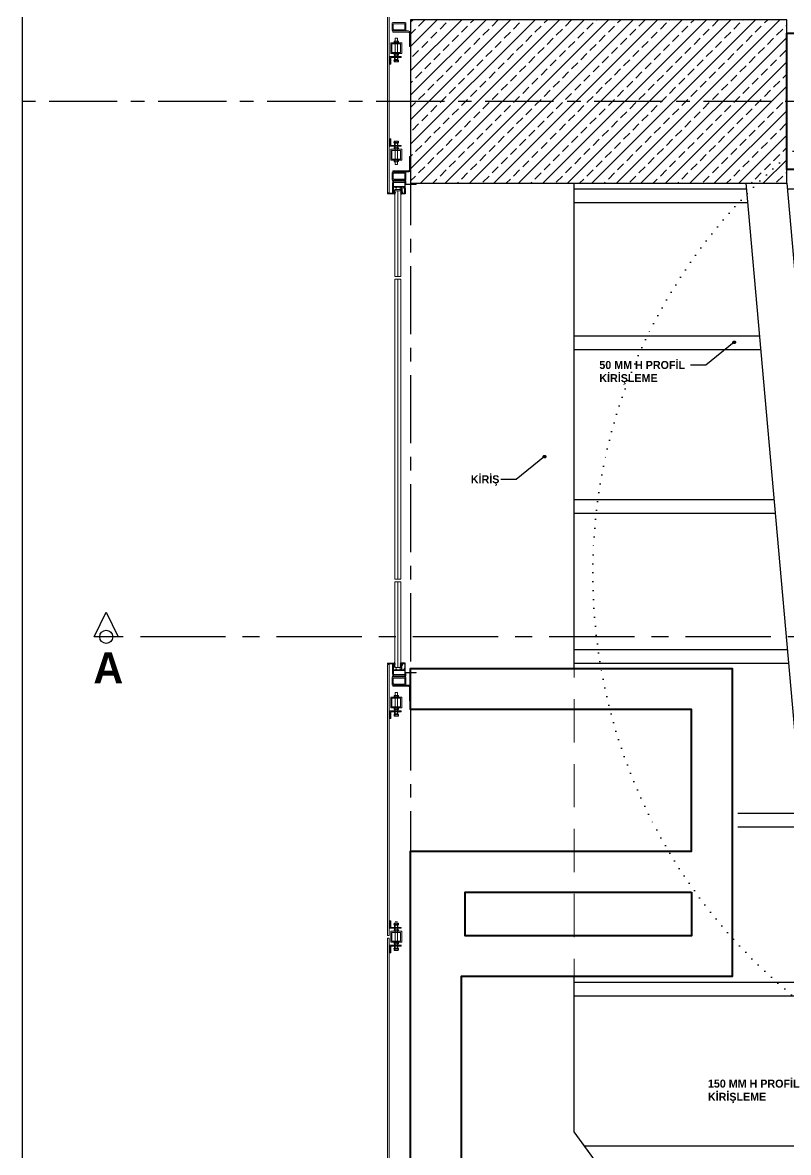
# Model space of a CAD drawing. Header units: millimetres. Extents: x 933584 to 974011, y 4545988 to 4553664.
# Drawn here: x 958021.5 to 958302.5, y 4550650.3 to 4551064.7 of the extents above; entities that cross this region are included whole.
import ezdxf

# ---------------------------------------------------------------- set-up
doc = ezdxf.new("R2010")
doc.units = ezdxf.units.MM
for name, pattern in [('CENTER', [2, 1.25, -0.25, 0.25, -0.25]), ('CONTINUA', [0]), ('DOT2', [3.175, 0, -3.175]), ('HIDDEN', [9.525, 6.35, -3.175]), ('HIDDEN2', [4.7625, 3.175, -1.5875])]:
    doc.linetypes.add(name, pattern=pattern)
doc.layers.get('0').update_dxf_attribs({"color": 255})
for name, color, linetype in [('0-CSX-CXS_20', 14, 'CENTER'), ('0-HSL-HTC_200', 1, 'Continuous'), ('0-LNS-SLN', 6, 'Continuous'), ('0-LNS-VLF', 11, 'Continuous'), ('2-SPS-RCN', 2, 'Continuous'), ('2-SPS-STC', 3, 'Continuous')]:
    doc.layers.add(name, color=color, linetype=linetype)
for name, color, linetype, lineweight in [('2-SPS-IBW', 5, 'Continuous', 40), ('_MSMEP_YT_SPRİNKLER', 1, 'Continuous', 30), ('al', 7, 'Continuous', 5), ('cl', 7, 'Continuous', 5), ('CM', 4, 'Continuous', 5), ('mimariKIRIS', 251, 'HIDDEN2', 0), ('PL', 1, 'Continuous', 5), ('VD', 11, 'Continuous', 5), ('VDK', 11, 'HIDDEN', 5)]:
    doc.layers.add(name, color=color, linetype=linetype, lineweight=lineweight)
doc.styles.add('Century Gothic_B_3', font='GOTHICB.TTF', dxfattribs={"height": 4})

# ---------------------------------------------------------------- blocks, each defined once
blk = doc.blocks.new('ZVBXZDVB')
at = {"layer": '0-CSX-CXS_20', "ltscale": 20}
blk.add_line((934876.25, 4552535.75), (933721.5, 4552535.75), dxfattribs=at)
blk.add_lwpolyline([(933863.85, 4552835.4), (933863.85, 4551518.59)], dxfattribs=at)
blk = doc.blocks.new('xcvxcbv-flatten-1')
at = {"layer": '2-SPS-IBW'}
blk.add_lwpolyline([(934203.85, 4551173.49), (934001.85, 4551173.49), (934001.85, 4551223.49), (934203.85, 4551223.49)], close=True, dxfattribs=at)
for points in [[(934013, 4550609.59), (933993.28, 4550616.86), (933863.85, 4550794.73), (933863.85, 4550923.49), (933966.85, 4550923.49), (933966.85, 4550975.49), (933863.85, 4550975.49), (933863.85, 4550990.49), (933981.85, 4550990.49), (933981.85, 4550877.49), (933882.35, 4550877.49), (933882.35, 4550804.49), (934007.08, 4550633.09), (934019.92, 4550628.36), (934013, 4550609.59)], [(933966.85, 4550908.49), (933966.85, 4550892.49), (933883.85, 4550892.49), (933883.85, 4550908.49), (933966.85, 4550908.49)]]:
    blk.add_lwpolyline(points, dxfattribs=at)
blk = doc.blocks.new('90-5396-flatten-3')
at = {"layer": 'al', "linetype": 'CONTINUA'}
blk.add_lwpolyline([(-4.35, -1.2), (-4.1, -1.2), (-4.1, -1.46), (-4.2, -1.46), (-4.2, -1.35), (-4.35, -1.35), (-4.35, -1.85), (-4.2, -1.85), (-4.2, -1.74), (-4.1, -1.74), (-4.1, -2), (-4.5, -2), (-4.5, 2.72), (-4.29, 2.72), (-4.2, 2.57), (-4.35, 2.57), (-4.35, 2.27), (-3.51, 2.27), (-3.48, 2.24), (-3.45, 2.27), (-1.03, 2.27), (-1, 2.24), (-0.97, 2.27), (-0.15, 2.27), (-0.15, 2.57), (-0.3, 2.57), (-0.21, 2.72), (0, 2.72), (0, 0), (-0.21, 0), (-0.3, 0.15), (-0.15, 0.15), (-0.15, 0.45), (-1.65, 0.45), (-1.65, 0.15), (-1.5, 0.15), (-1.59, 0), (-1.86, 0), (-1.95, 0.15), (-1.8, 0.15), (-1.8, 0.45), (-3.3, 0.45), (-3.3, 0.15), (-3.15, 0.15), (-3.24, 0), (-3.45, 0), (-3.45, 0.45), (-4.15, 0.45, 0.414214), (-4.35, 0.25)], format="xyb", close=True, dxfattribs=at)
at = {"layer": 'al'}
blk.add_lwpolyline([(-0.15, 2.12), (-4.35, 2.12), (-4.35, 0.6), (-0.15, 0.6)], close=True, dxfattribs=at)
blk = doc.blocks.new('142005-flatten-5')
blk.add_lwpolyline([(0.18, -0.02, 0.610741), (0.21, -0.04), (0.33, 0.11, -0.909168), (0.37, 0.07), (0.18, -0.21), (0.18, -0.42, 0.610741), (0.21, -0.44), (0.33, -0.29, -0.909168), (0.37, -0.33), (0.18, -0.61), (0.18, -0.71, -0.414214), (0.16, -0.73), (0.02, -0.73, -0.414214), (0, -0.71), (0, -0.26), (-0.12, -0.26), (-0.12, -0.31, -0.751626), (-0.17, -0.32), (-0.24, -0.18, -0.289411), (-0.24, -0.08), (-0.17, 0.06, -0.751626), (-0.12, 0.05), (-0.12, 0), (0, 0), (0, 0.3), (-0.12, 0.3, -0.729303), (-0.14, 0.35, 0.080087), (0.31, 0.76, -1.549214), (0.36, 0.73), (0.21, 0.31, -0.005518), (0.18, 0.21)], format="xyb", close=True)
blk = doc.blocks.new('142005-flatten-6')
blk.add_lwpolyline([(-0.18, -0.02, -0.610741), (-0.21, -0.04), (-0.33, 0.11, 0.909168), (-0.37, 0.07), (-0.18, -0.21), (-0.18, -0.42, -0.610741), (-0.21, -0.44), (-0.33, -0.29, 0.909168), (-0.37, -0.33), (-0.18, -0.61), (-0.18, -0.71, 0.414214), (-0.16, -0.73), (-0.02, -0.73, 0.414214), (0, -0.71), (0, -0.26), (0.12, -0.26), (0.12, -0.31, 0.751626), (0.17, -0.32), (0.24, -0.18, 0.289411), (0.24, -0.08), (0.17, 0.06, 0.751626), (0.12, 0.05), (0.12, 0), (0, 0), (0, 0.3), (0.12, 0.3, 0.729303), (0.14, 0.35, -0.080087), (-0.31, 0.76, 1.549214), (-0.36, 0.73), (-0.21, 0.31, 0.005518), (-0.18, 0.21)], format="xyb", close=True)
blk = doc.blocks.new('85-3879T-flatten-3')
blk.add_lwpolyline([(-0.17, 0.15, 0.402552), (-0.12, 0.2), (-0.05, 1.85, 0.425972), (-0.1, 1.9), (-0.3, 1.9, -0.414214), (-0.35, 1.95), (-0.35, 2.21), (-0.42, 2.33, -0.414214), (-0.41, 2.39), (-0.39, 2.4, -0.414214), (-0.34, 2.38), (-0.22, 2.18), (-0.25, 2.15), (-0.25, 2), (0.05, 2), (0, 0), (-1.3, 0), (-1.3, 0.26), (-1.2, 0.26), (-1.2, 0.15), (-1.05, 0.15), (-1.05, 0.65), (-1.2, 0.65), (-1.2, 0.54), (-1.3, 0.54), (-1.3, 1.96, 0.414214), (-1.35, 2.01), (-1.4, 2.01, -0.414214), (-1.45, 2.06), (-1.45, 2.17), (-1.55, 2.17), (-1.4, 2.43, -0.414214), (-1.35, 2.45), (-1.33, 2.44, -0.414214), (-1.31, 2.38), (-1.34, 2.33), (-1.34, 2.12, -0.394805), (-1.2, 1.97), (-1.2, 0.8, 0.414214), (-1.15, 0.75), (-1, 0.75, -0.414214), (-0.95, 0.7), (-0.95, 0.2, 0.414214), (-0.9, 0.15)], format="xyb", close=True)
blk = doc.blocks.new('90-5396-flatten-4')
at = {"layer": 'al', "linetype": 'CONTINUA'}
blk.add_lwpolyline([(-4.35, -1.2), (-4.1, -1.2), (-4.1, -1.46), (-4.2, -1.46), (-4.2, -1.35), (-4.35, -1.35), (-4.35, -1.85), (-4.2, -1.85), (-4.2, -1.74), (-4.1, -1.74), (-4.1, -2), (-4.5, -2), (-4.5, 2.72), (-4.29, 2.72), (-4.2, 2.57), (-4.35, 2.57), (-4.35, 2.27), (-3.51, 2.27), (-3.48, 2.24), (-3.45, 2.27), (-1.03, 2.27), (-1, 2.24), (-0.97, 2.27), (-0.15, 2.27), (-0.15, 2.57), (-0.3, 2.57), (-0.21, 2.72), (0, 2.72), (0, 0), (-0.21, 0), (-0.3, 0.15), (-0.15, 0.15), (-0.15, 0.45), (-1.65, 0.45), (-1.65, 0.15), (-1.5, 0.15), (-1.59, 0), (-1.86, 0), (-1.95, 0.15), (-1.8, 0.15), (-1.8, 0.45), (-3.3, 0.45), (-3.3, 0.15), (-3.15, 0.15), (-3.24, 0), (-3.45, 0), (-3.45, 0.45), (-4.15, 0.45, 0.414214), (-4.35, 0.25)], format="xyb", close=True, dxfattribs=at)
at = {"layer": 'al'}
blk.add_lwpolyline([(-0.15, 2.12), (-4.35, 2.12), (-4.35, 0.6), (-0.15, 0.6)], close=True, dxfattribs=at)
blk = doc.blocks.new('142005-flatten-7')
blk.add_lwpolyline([(0.18, -0.02, 0.610741), (0.21, -0.04), (0.33, 0.11, -0.909168), (0.37, 0.07), (0.18, -0.21), (0.18, -0.42, 0.610741), (0.21, -0.44), (0.33, -0.29, -0.909168), (0.37, -0.33), (0.18, -0.61), (0.18, -0.71, -0.414214), (0.16, -0.73), (0.02, -0.73, -0.414214), (0, -0.71), (0, -0.26), (-0.12, -0.26), (-0.12, -0.31, -0.751626), (-0.17, -0.32), (-0.24, -0.18, -0.289411), (-0.24, -0.08), (-0.17, 0.06, -0.751626), (-0.12, 0.05), (-0.12, 0), (0, 0), (0, 0.3), (-0.12, 0.3, -0.729303), (-0.14, 0.35, 0.080087), (0.31, 0.76, -1.549214), (0.36, 0.73), (0.21, 0.31, -0.005518), (0.18, 0.21)], format="xyb", close=True)
blk = doc.blocks.new('142005-flatten-8')
blk.add_lwpolyline([(-0.18, -0.02, -0.610741), (-0.21, -0.04), (-0.33, 0.11, 0.909168), (-0.37, 0.07), (-0.18, -0.21), (-0.18, -0.42, -0.610741), (-0.21, -0.44), (-0.33, -0.29, 0.909168), (-0.37, -0.33), (-0.18, -0.61), (-0.18, -0.71, 0.414214), (-0.16, -0.73), (-0.02, -0.73, 0.414214), (0, -0.71), (0, -0.26), (0.12, -0.26), (0.12, -0.31, 0.751626), (0.17, -0.32), (0.24, -0.18, 0.289411), (0.24, -0.08), (0.17, 0.06, 0.751626), (0.12, 0.05), (0.12, 0), (0, 0), (0, 0.3), (0.12, 0.3, 0.729303), (0.14, 0.35, -0.080087), (-0.31, 0.76, 1.549214), (-0.36, 0.73), (-0.21, 0.31, 0.005518), (-0.18, 0.21)], format="xyb", close=True)
blk = doc.blocks.new('85-3879T-flatten-4')
blk.add_lwpolyline([(-0.17, 0.15, 0.402552), (-0.12, 0.2), (-0.05, 1.85, 0.425972), (-0.1, 1.9), (-0.3, 1.9, -0.414214), (-0.35, 1.95), (-0.35, 2.21), (-0.42, 2.33, -0.414214), (-0.41, 2.39), (-0.39, 2.4, -0.414214), (-0.34, 2.38), (-0.22, 2.18), (-0.25, 2.15), (-0.25, 2), (0.05, 2), (0, 0), (-1.3, 0), (-1.3, 0.26), (-1.2, 0.26), (-1.2, 0.15), (-1.05, 0.15), (-1.05, 0.65), (-1.2, 0.65), (-1.2, 0.54), (-1.3, 0.54), (-1.3, 1.96, 0.414214), (-1.35, 2.01), (-1.4, 2.01, -0.414214), (-1.45, 2.06), (-1.45, 2.17), (-1.55, 2.17), (-1.4, 2.43, -0.414214), (-1.35, 2.45), (-1.33, 2.44, -0.414214), (-1.31, 2.38), (-1.34, 2.33), (-1.34, 2.12, -0.394805), (-1.2, 1.97), (-1.2, 0.8, 0.414214), (-1.15, 0.75), (-1, 0.75, -0.414214), (-0.95, 0.7), (-0.95, 0.2, 0.414214), (-0.9, 0.15)], format="xyb", close=True)
blk = doc.blocks.new('90-5396-flatten-5')
at = {"layer": 'al', "linetype": 'CONTINUA'}
blk.add_lwpolyline([(-4.35, 1.2), (-4.1, 1.2), (-4.1, 1.46), (-4.2, 1.46), (-4.2, 1.35), (-4.35, 1.35), (-4.35, 1.85), (-4.2, 1.85), (-4.2, 1.74), (-4.1, 1.74), (-4.1, 2), (-4.5, 2), (-4.5, -2.72), (-4.29, -2.72), (-4.2, -2.57), (-4.35, -2.57), (-4.35, -2.27), (-3.51, -2.27), (-3.48, -2.24), (-3.45, -2.27), (-1.03, -2.27), (-1, -2.24), (-0.97, -2.27), (-0.15, -2.27), (-0.15, -2.57), (-0.3, -2.57), (-0.21, -2.72), (0, -2.72), (0, 0), (-0.21, 0), (-0.3, -0.15), (-0.15, -0.15), (-0.15, -0.45), (-1.65, -0.45), (-1.65, -0.15), (-1.5, -0.15), (-1.59, 0), (-1.86, 0), (-1.95, -0.15), (-1.8, -0.15), (-1.8, -0.45), (-3.3, -0.45), (-3.3, -0.15), (-3.15, -0.15), (-3.24, 0), (-3.45, 0), (-3.45, -0.45), (-4.15, -0.45, -0.414214), (-4.35, -0.25)], format="xyb", close=True, dxfattribs=at)
at = {"layer": 'al'}
blk.add_lwpolyline([(-0.15, -2.12), (-4.35, -2.12), (-4.35, -0.6), (-0.15, -0.6)], close=True, dxfattribs=at)
blk = doc.blocks.new('142005-flatten-9')
blk.add_lwpolyline([(0.18, 0.02, -0.610741), (0.21, 0.04), (0.33, -0.11, 0.909168), (0.37, -0.07), (0.18, 0.21), (0.18, 0.42, -0.610741), (0.21, 0.44), (0.33, 0.29, 0.909168), (0.37, 0.33), (0.18, 0.61), (0.18, 0.71, 0.414214), (0.16, 0.73), (0.02, 0.73, 0.414214), (0, 0.71), (0, 0.26), (-0.12, 0.26), (-0.12, 0.31, 0.751626), (-0.17, 0.32), (-0.24, 0.18, 0.289411), (-0.24, 0.08), (-0.17, -0.06, 0.751626), (-0.12, -0.05), (-0.12, 0), (0, 0), (0, -0.3), (-0.12, -0.3, 0.729303), (-0.14, -0.35, -0.080087), (0.31, -0.76, 1.549214), (0.36, -0.73), (0.21, -0.31, 0.005518), (0.18, -0.21)], format="xyb", close=True)
blk = doc.blocks.new('142005-flatten-10')
blk.add_lwpolyline([(-0.18, 0.02, 0.610741), (-0.21, 0.04), (-0.33, -0.11, -0.909168), (-0.37, -0.07), (-0.18, 0.21), (-0.18, 0.42, 0.610741), (-0.21, 0.44), (-0.33, 0.29, -0.909168), (-0.37, 0.33), (-0.18, 0.61), (-0.18, 0.71, -0.414214), (-0.16, 0.73), (-0.02, 0.73, -0.414214), (0, 0.71), (0, 0.26), (0.12, 0.26), (0.12, 0.31, -0.751626), (0.17, 0.32), (0.24, 0.18, -0.289411), (0.24, 0.08), (0.17, -0.06, -0.751626), (0.12, -0.05), (0.12, 0), (0, 0), (0, -0.3), (0.12, -0.3, -0.729303), (0.14, -0.35, 0.080087), (-0.31, -0.76, -1.549214), (-0.36, -0.73), (-0.21, -0.31, -0.005518), (-0.18, -0.21)], format="xyb", close=True)
blk = doc.blocks.new('85-3879T-flatten-5')
blk.add_lwpolyline([(-0.17, -0.15, -0.402552), (-0.12, -0.2), (-0.05, -1.85, -0.425972), (-0.1, -1.9), (-0.3, -1.9, 0.414214), (-0.35, -1.95), (-0.35, -2.21), (-0.42, -2.33, 0.414214), (-0.41, -2.39), (-0.39, -2.4, 0.414214), (-0.34, -2.38), (-0.22, -2.18), (-0.25, -2.15), (-0.25, -2), (0.05, -2), (0, 0), (-1.3, 0), (-1.3, -0.26), (-1.2, -0.26), (-1.2, -0.15), (-1.05, -0.15), (-1.05, -0.65), (-1.2, -0.65), (-1.2, -0.54), (-1.3, -0.54), (-1.3, -1.96, -0.414214), (-1.35, -2.01), (-1.4, -2.01, 0.414214), (-1.45, -2.06), (-1.45, -2.17), (-1.55, -2.17), (-1.4, -2.43, 0.414214), (-1.35, -2.45), (-1.33, -2.44, 0.414214), (-1.31, -2.38), (-1.34, -2.33), (-1.34, -2.12, 0.394805), (-1.2, -1.97), (-1.2, -0.8, -0.414214), (-1.15, -0.75), (-1, -0.75, 0.414214), (-0.95, -0.7), (-0.95, -0.2, -0.414214), (-0.9, -0.15)], format="xyb", close=True)
blk = doc.blocks.new('90-5396-flatten-6')
at = {"layer": 'al', "linetype": 'CONTINUA'}
blk.add_lwpolyline([(-4.35, 1.2), (-4.1, 1.2), (-4.1, 1.46), (-4.2, 1.46), (-4.2, 1.35), (-4.35, 1.35), (-4.35, 1.85), (-4.2, 1.85), (-4.2, 1.74), (-4.1, 1.74), (-4.1, 2), (-4.5, 2), (-4.5, -2.72), (-4.29, -2.72), (-4.2, -2.57), (-4.35, -2.57), (-4.35, -2.27), (-3.51, -2.27), (-3.48, -2.24), (-3.45, -2.27), (-1.03, -2.27), (-1, -2.24), (-0.97, -2.27), (-0.15, -2.27), (-0.15, -2.57), (-0.3, -2.57), (-0.21, -2.72), (0, -2.72), (0, 0), (-0.21, 0), (-0.3, -0.15), (-0.15, -0.15), (-0.15, -0.45), (-1.65, -0.45), (-1.65, -0.15), (-1.5, -0.15), (-1.59, 0), (-1.86, 0), (-1.95, -0.15), (-1.8, -0.15), (-1.8, -0.45), (-3.3, -0.45), (-3.3, -0.15), (-3.15, -0.15), (-3.24, 0), (-3.45, 0), (-3.45, -0.45), (-4.15, -0.45, -0.414214), (-4.35, -0.25)], format="xyb", close=True, dxfattribs=at)
at = {"layer": 'al'}
blk.add_lwpolyline([(-0.15, -2.12), (-4.35, -2.12), (-4.35, -0.6), (-0.15, -0.6)], close=True, dxfattribs=at)
blk = doc.blocks.new('142005-flatten-11')
blk.add_lwpolyline([(0.18, 0.02, -0.610741), (0.21, 0.04), (0.33, -0.11, 0.909168), (0.37, -0.07), (0.18, 0.21), (0.18, 0.42, -0.610741), (0.21, 0.44), (0.33, 0.29, 0.909168), (0.37, 0.33), (0.18, 0.61), (0.18, 0.71, 0.414214), (0.16, 0.73), (0.02, 0.73, 0.414214), (0, 0.71), (0, 0.26), (-0.12, 0.26), (-0.12, 0.31, 0.751626), (-0.17, 0.32), (-0.24, 0.18, 0.289411), (-0.24, 0.08), (-0.17, -0.06, 0.751626), (-0.12, -0.05), (-0.12, 0), (0, 0), (0, -0.3), (-0.12, -0.3, 0.729303), (-0.14, -0.35, -0.080087), (0.31, -0.76, 1.549214), (0.36, -0.73), (0.21, -0.31, 0.005518), (0.18, -0.21)], format="xyb", close=True)
blk = doc.blocks.new('142005-flatten-12')
blk.add_lwpolyline([(-0.18, 0.02, 0.610741), (-0.21, 0.04), (-0.33, -0.11, -0.909168), (-0.37, -0.07), (-0.18, 0.21), (-0.18, 0.42, 0.610741), (-0.21, 0.44), (-0.33, 0.29, -0.909168), (-0.37, 0.33), (-0.18, 0.61), (-0.18, 0.71, -0.414214), (-0.16, 0.73), (-0.02, 0.73, -0.414214), (0, 0.71), (0, 0.26), (0.12, 0.26), (0.12, 0.31, -0.751626), (0.17, 0.32), (0.24, 0.18, -0.289411), (0.24, 0.08), (0.17, -0.06, -0.751626), (0.12, -0.05), (0.12, 0), (0, 0), (0, -0.3), (0.12, -0.3, -0.729303), (0.14, -0.35, 0.080087), (-0.31, -0.76, -1.549214), (-0.36, -0.73), (-0.21, -0.31, -0.005518), (-0.18, -0.21)], format="xyb", close=True)
blk = doc.blocks.new('85-3879T-flatten-6')
blk.add_lwpolyline([(-0.17, -0.15, -0.402552), (-0.12, -0.2), (-0.05, -1.85, -0.425972), (-0.1, -1.9), (-0.3, -1.9, 0.414214), (-0.35, -1.95), (-0.35, -2.21), (-0.42, -2.33, 0.414214), (-0.41, -2.39), (-0.39, -2.4, 0.414214), (-0.34, -2.38), (-0.22, -2.18), (-0.25, -2.15), (-0.25, -2), (0.05, -2), (0, 0), (-1.3, 0), (-1.3, -0.26), (-1.2, -0.26), (-1.2, -0.15), (-1.05, -0.15), (-1.05, -0.65), (-1.2, -0.65), (-1.2, -0.54), (-1.3, -0.54), (-1.3, -1.96, -0.414214), (-1.35, -2.01), (-1.4, -2.01, 0.414214), (-1.45, -2.06), (-1.45, -2.17), (-1.55, -2.17), (-1.4, -2.43, 0.414214), (-1.35, -2.45), (-1.33, -2.44, 0.414214), (-1.31, -2.38), (-1.34, -2.33), (-1.34, -2.12, 0.394805), (-1.2, -1.97), (-1.2, -0.8, -0.414214), (-1.15, -0.75), (-1, -0.75, 0.414214), (-0.95, -0.7), (-0.95, -0.2, -0.414214), (-0.9, -0.15)], format="xyb", close=True)
blk = doc.blocks.new('XCVBXCVBXZ-flatten-1')
at = {"layer": 'al'}
for points in [[(933856.58, 4554053.3), (933860.59, 4554053.3), (933860.59, 4554057.3), (933856.58, 4554057.3)], [(933856.58, 4554053.3), (933860.59, 4554053.3), (933860.59, 4554057.3), (933856.58, 4554057.3)], [(933856.98, 4554053.7), (933860.19, 4554053.7), (933860.19, 4554056.9), (933856.98, 4554056.9)], [(933856.98, 4554053.7), (933860.19, 4554053.7), (933860.19, 4554056.9), (933856.98, 4554056.9)], [(933856.28, 4554052.2), (933856.28, 4554049.44), (933856.58, 4554049.44), (933856.58, 4554051.9), (933860.39, 4554051.9), (933860.39, 4554052.2)], [(933856.28, 4554052.2), (933856.28, 4554049.44), (933856.58, 4554049.44), (933856.58, 4554051.9), (933860.39, 4554051.9), (933860.39, 4554052.2)], [(933856.28, 4554019.31), (933856.28, 4554022.08), (933856.58, 4554022.08), (933856.58, 4554019.61), (933860.39, 4554019.61), (933860.39, 4554019.31)], [(933856.28, 4554019.31), (933856.28, 4554022.08), (933856.58, 4554022.08), (933856.58, 4554019.61), (933860.39, 4554019.61), (933860.39, 4554019.31)], [(933856.58, 4554018.21), (933860.59, 4554018.21), (933860.59, 4554014.21), (933856.58, 4554014.21)], [(933856.58, 4554018.21), (933860.59, 4554018.21), (933860.59, 4554014.21), (933856.58, 4554014.21)], [(933856.98, 4554017.81), (933860.19, 4554017.81), (933860.19, 4554014.61), (933856.98, 4554014.61)], [(933856.98, 4554017.81), (933860.19, 4554017.81), (933860.19, 4554014.61), (933856.98, 4554014.61)], [(933865.9, 4554005.26), (933861.9, 4554005.26), (933861.9, 4554005.31), (933861.9, 4554005.31), (933861.91, 4554006.61), (933862.11, 4554006.61), (933862.1, 4554005.46), (933865.9, 4554005.46)], [(933865.9, 4554005.26), (933861.9, 4554005.26), (933861.9, 4554005.31), (933861.9, 4554005.31), (933861.91, 4554006.61), (933862.11, 4554006.61), (933862.1, 4554005.46), (933865.9, 4554005.46)], [(933865.9, 4553826.35), (933861.9, 4553826.35), (933861.9, 4553826.3), (933861.9, 4553826.3), (933861.91, 4553825), (933862.11, 4553825), (933862.1, 4553826.15), (933865.9, 4553826.15)], [(933865.9, 4553826.35), (933861.9, 4553826.35), (933861.9, 4553826.3), (933861.9, 4553826.3), (933861.91, 4553825), (933862.11, 4553825), (933862.1, 4553826.15), (933865.9, 4553826.15)], [(933856.58, 4553813.3), (933860.59, 4553813.3), (933860.59, 4553817.3), (933856.58, 4553817.3)], [(933856.58, 4553813.3), (933860.59, 4553813.3), (933860.59, 4553817.3), (933856.58, 4553817.3)], [(933856.98, 4553813.7), (933860.19, 4553813.7), (933860.19, 4553816.9), (933856.98, 4553816.9)], [(933856.98, 4553813.7), (933860.19, 4553813.7), (933860.19, 4553816.9), (933856.98, 4553816.9)], [(933856.28, 4553812.2), (933856.28, 4553809.44), (933856.58, 4553809.44), (933856.58, 4553811.9), (933860.39, 4553811.9), (933860.39, 4553812.2)], [(933856.28, 4553812.2), (933856.28, 4553809.44), (933856.58, 4553809.44), (933856.58, 4553811.9), (933860.39, 4553811.9), (933860.39, 4553812.2)], [(933856.28, 4553732.47), (933856.28, 4553735.23), (933856.58, 4553735.23), (933856.58, 4553732.77), (933860.39, 4553732.77), (933860.39, 4553732.47)], [(933856.28, 4553732.47), (933856.28, 4553735.23), (933856.58, 4553735.23), (933856.58, 4553732.77), (933860.39, 4553732.77), (933860.39, 4553732.47)], [(933856.58, 4553727.37), (933860.59, 4553727.37), (933860.59, 4553731.37), (933856.58, 4553731.37)], [(933856.58, 4553727.37), (933860.59, 4553727.37), (933860.59, 4553731.37), (933856.58, 4553731.37)], [(933856.98, 4553727.77), (933860.19, 4553727.77), (933860.19, 4553730.97), (933856.98, 4553730.97)], [(933856.98, 4553727.77), (933860.19, 4553727.77), (933860.19, 4553730.97), (933856.98, 4553730.97)], [(933856.28, 4553726.27), (933856.28, 4553723.51), (933856.58, 4553723.51), (933856.58, 4553725.97), (933860.39, 4553725.97), (933860.39, 4553726.27)], [(933856.28, 4553726.27), (933856.28, 4553723.51), (933856.58, 4553723.51), (933856.58, 4553725.97), (933860.39, 4553725.97), (933860.39, 4553726.27)]]:
    blk.add_lwpolyline(points, close=True, dxfattribs=at)
for points in [[(933855.38, 4554002.1), (933857.18, 4554002.1), (933857.18, 4554005.9)], [(933855.38, 4554002.1), (933855.38, 4554001.9), (933857.38, 4554001.9), (933857.38, 4554005.9)], [(933855.38, 4554002.1), (933855.38, 4554001.9), (933857.38, 4554001.9), (933857.38, 4554005.9)], [(933855.38, 4554002.1), (933857.18, 4554002.1), (933857.18, 4554005.9)], [(933857.18, 4554005.9), (933857.38, 4554005.9)], [(933857.18, 4554005.9), (933857.38, 4554005.9)], [(933855.38, 4553829.5), (933855.38, 4553829.7), (933857.38, 4553829.7), (933857.38, 4553825.7)], [(933855.38, 4553829.5), (933855.38, 4553829.7), (933857.38, 4553829.7), (933857.38, 4553825.7)], [(933855.38, 4553829.5), (933857.18, 4553829.5), (933857.18, 4553825.7)], [(933855.38, 4553829.5), (933857.18, 4553829.5), (933857.18, 4553825.7)], [(933857.18, 4553825.7), (933857.38, 4553825.7)], [(933857.18, 4553825.7), (933857.38, 4553825.7)]]:
    blk.add_lwpolyline(points, dxfattribs=at)
at = {"layer": 'cl'}
for points in [[(933857.5, 4554064.67), (933861.71, 4554064.67, -0.414214), (933862.11, 4554064.27), (933862.11, 4554062.07, -0.414214), (933861.71, 4554061.67), (933857.5, 4554061.67, -0.414214), (933857.1, 4554062.07), (933857.1, 4554064.27, -0.414214)], [(933857.5, 4554064.67), (933861.71, 4554064.67, -0.414214), (933862.11, 4554064.27), (933862.11, 4554062.07, -0.414214), (933861.71, 4554061.67), (933857.5, 4554061.67, -0.414214), (933857.1, 4554062.07), (933857.1, 4554064.27, -0.414214)], [(933857.7, 4554064.27), (933861.51, 4554064.27, -0.414214), (933861.71, 4554064.07), (933861.71, 4554062.27, -0.414214), (933861.51, 4554062.07), (933857.7, 4554062.07, -0.414214), (933857.5, 4554062.27), (933857.5, 4554064.07, -0.414214)], [(933857.7, 4554064.27), (933861.51, 4554064.27, -0.414214), (933861.71, 4554064.07), (933861.71, 4554062.27, -0.414214), (933861.51, 4554062.07), (933857.7, 4554062.07, -0.414214), (933857.5, 4554062.27), (933857.5, 4554064.07, -0.414214)], [(933857.5, 4554006.84), (933861.71, 4554006.84, 0.414214), (933862.11, 4554007.24), (933862.11, 4554009.44, 0.414214), (933861.71, 4554009.84), (933857.5, 4554009.84, 0.414214), (933857.1, 4554009.44), (933857.1, 4554007.24, 0.414214)], [(933857.5, 4554006.84), (933861.71, 4554006.84, 0.414214), (933862.11, 4554007.24), (933862.11, 4554009.44, 0.414214), (933861.71, 4554009.84), (933857.5, 4554009.84, 0.414214), (933857.1, 4554009.44), (933857.1, 4554007.24, 0.414214)], [(933857.7, 4554007.24), (933861.51, 4554007.24, 0.414214), (933861.71, 4554007.44), (933861.71, 4554009.24, 0.414214), (933861.51, 4554009.44), (933857.7, 4554009.44, 0.414214), (933857.5, 4554009.24), (933857.5, 4554007.44, 0.414214)], [(933857.7, 4554007.24), (933861.51, 4554007.24, 0.414214), (933861.71, 4554007.44), (933861.71, 4554009.24, 0.414214), (933861.51, 4554009.44), (933857.7, 4554009.44, 0.414214), (933857.5, 4554009.24), (933857.5, 4554007.44, 0.414214)], [(933857.5, 4553824.67), (933861.71, 4553824.67, -0.414214), (933862.11, 4553824.27), (933862.11, 4553822.07, -0.414214), (933861.71, 4553821.67), (933857.5, 4553821.67, -0.414214), (933857.1, 4553822.07), (933857.1, 4553824.27, -0.414214)], [(933857.5, 4553824.67), (933861.71, 4553824.67, -0.414214), (933862.11, 4553824.27), (933862.11, 4553822.07, -0.414214), (933861.71, 4553821.67), (933857.5, 4553821.67, -0.414214), (933857.1, 4553822.07), (933857.1, 4553824.27, -0.414214)], [(933857.7, 4553824.27), (933861.51, 4553824.27, -0.414214), (933861.71, 4553824.07), (933861.71, 4553822.27, -0.414214), (933861.51, 4553822.07), (933857.7, 4553822.07, -0.414214), (933857.5, 4553822.27), (933857.5, 4553824.07, -0.414214)], [(933857.7, 4553824.27), (933861.51, 4553824.27, -0.414214), (933861.71, 4553824.07), (933861.71, 4553822.27, -0.414214), (933861.51, 4553822.07), (933857.7, 4553822.07, -0.414214), (933857.5, 4553822.27), (933857.5, 4553824.07, -0.414214)]]:
    blk.add_lwpolyline(points, format="xyb", close=True, dxfattribs=at)
at = {"layer": 'cl', "color": 1, "ltscale": 0.5}
for points in [[(933863.83, 4554060.82), (933863.83, 4554055.92), (933863.43, 4554055.92), (933863.43, 4554060.82, 0.414217), (933863.03, 4554061.22), (933857.36, 4554061.22), (933857.36, 4554061.62), (933863.03, 4554061.62, -0.414217)], [(933863.83, 4554010.69), (933863.83, 4554015.6), (933863.43, 4554015.6), (933863.43, 4554010.69, -0.414217), (933863.03, 4554010.29), (933857.36, 4554010.29), (933857.36, 4554009.89), (933863.03, 4554009.89, 0.414217)], [(933863.83, 4553820.87), (933863.83, 4553815.97), (933863.43, 4553815.97), (933863.43, 4553820.87, 0.414217), (933863.03, 4553821.27), (933857.36, 4553821.27), (933857.36, 4553821.67), (933863.03, 4553821.67, -0.414217)]]:
    blk.add_lwpolyline(points, format="xyb", close=True, dxfattribs=at)
at = {"layer": 'CM'}
for p, q in [((933855.38, 4554002.3), (933855.38, 4554069.3)), ((933855.98, 4554002.3), (933855.98, 4554069.3)), ((933855.98, 4554002.3), (933855.38, 4554002.3)), ((933860.21, 4554003.52), (933858.11, 4554003.52)), ((933858.12, 4554003.02), (933860.22, 4554003.02)), ((933858.12, 4554003.02), (933858.12, 4553971.55)), ((933858.12, 4554003.02), (933858.12, 4553971.55)), ((933859.12, 4554003.02), (933859.12, 4553971.55)), ((933859.22, 4554003.02), (933859.22, 4553971.55)), ((933859.22, 4554003.02), (933859.22, 4553971.55)), ((933860.22, 4554003.02), (933860.22, 4553971.55)), ((933858.12, 4553971.55), (933860.22, 4553971.55)), ((933858.12, 4553970.55), (933858.12, 4553860.55)), ((933858.12, 4553970.55), (933858.12, 4553860.55)), ((933858.12, 4553970.55), (933860.22, 4553970.55)), ((933859.12, 4553970.55), (933859.12, 4553860.55)), ((933859.22, 4553970.55), (933859.22, 4553860.55)), ((933859.22, 4553970.55), (933859.22, 4553860.55)), ((933860.22, 4553970.55), (933860.22, 4553860.55)), ((933860.22, 4553860.55), (933858.12, 4553860.55)), ((933858.12, 4553859.55), (933858.11, 4553828.09)), ((933858.12, 4553859.55), (933858.11, 4553828.09)), ((933858.12, 4553859.55), (933860.22, 4553859.55)), ((933859.12, 4553859.55), (933859.11, 4553828.09)), ((933859.22, 4553859.55), (933859.21, 4553828.09)), ((933859.22, 4553859.55), (933859.21, 4553828.09)), ((933860.22, 4553859.55), (933860.21, 4553828.09)), ((933855.98, 4553829.3), (933855.38, 4553829.3)), ((933855.38, 4553729.87), (933855.38, 4553829.3)), ((933855.98, 4553729.87), (933855.98, 4553829.3)), ((933860.21, 4553828.09), (933858.11, 4553828.09)), ((933855.38, 4553729.87), (933855.98, 4553729.87)), ((933855.38, 4553629.44), (933855.38, 4553728.87)), ((933855.38, 4553728.87), (933855.98, 4553728.87)), ((933855.98, 4553629.44), (933855.98, 4553728.87))]:
    blk.add_line(p, q, dxfattribs=at)
at = {"layer": 'PL'}
for points in [[(933856.28, 4554049.44), (933855.98, 4554049.44), (933855.98, 4554052.2), (933856.28, 4554052.2)], [(933856.28, 4554049.44), (933855.98, 4554049.44), (933855.98, 4554052.2), (933856.28, 4554052.2)], [(933859.19, 4554052.7), (933859.19, 4554050.96), (933857.99, 4554050.96), (933857.99, 4554052.7)], [(933856.28, 4554022.08), (933855.98, 4554022.08), (933855.98, 4554019.31), (933856.28, 4554019.31)], [(933856.28, 4554022.08), (933855.98, 4554022.08), (933855.98, 4554019.31), (933856.28, 4554019.31)], [(933859.19, 4554018.81), (933859.19, 4554020.55), (933857.99, 4554020.55), (933857.99, 4554018.81)], [(933857.2, 4554006.9), (933861.88, 4554006.9), (933861.88, 4554006.63), (933857.2, 4554006.62)], [(933857.2, 4554006.9), (933861.88, 4554006.9), (933861.88, 4554006.63), (933857.2, 4554006.62)], [(933857.2, 4553824.7), (933861.88, 4553824.7), (933861.88, 4553824.98), (933857.2, 4553824.98)], [(933857.2, 4553824.7), (933861.88, 4553824.7), (933861.88, 4553824.98), (933857.2, 4553824.98)], [(933856.28, 4553809.44), (933855.98, 4553809.44), (933855.98, 4553812.2), (933856.28, 4553812.2)], [(933856.28, 4553809.44), (933855.98, 4553809.44), (933855.98, 4553812.2), (933856.28, 4553812.2)], [(933859.19, 4553812.7), (933859.19, 4553810.96), (933857.99, 4553810.96), (933857.99, 4553812.7)], [(933856.28, 4553735.23), (933855.98, 4553735.23), (933855.98, 4553732.47), (933856.28, 4553732.47)], [(933856.28, 4553735.23), (933855.98, 4553735.23), (933855.98, 4553732.47), (933856.28, 4553732.47)], [(933859.19, 4553731.97), (933859.19, 4553733.71), (933857.99, 4553733.71), (933857.99, 4553731.97)], [(933856.28, 4553723.51), (933855.98, 4553723.51), (933855.98, 4553726.27), (933856.28, 4553726.27)], [(933856.28, 4553723.51), (933855.98, 4553723.51), (933855.98, 4553726.27), (933856.28, 4553726.27)], [(933859.19, 4553726.77), (933859.19, 4553725.03), (933857.99, 4553725.03), (933857.99, 4553726.77)]]:
    blk.add_lwpolyline(points, close=True, dxfattribs=at)
at = {"layer": 'VD'}
for points in [[(933857.8, 4554057.83), (933857.8, 4554057.34), (933858.15, 4554057.34), (933858.2, 4554057.34), (933858.2, 4554057.84, 0.327274)], [(933858, 4554057.9, -0.159188), (933858.2, 4554057.83, -0.080739), (933858.59, 4554057.9)], [(933858.59, 4554057.9, -0.080459), (933858.98, 4554057.84, -0.158616), (933859.18, 4554057.9)], [(933858.98, 4554057.84), (933858.98, 4554057.34), (933859.37, 4554057.34), (933859.37, 4554057.83, 0.327274)], [(933857.8, 4554052.77), (933857.8, 4554053.26), (933858.15, 4554053.26), (933858.2, 4554053.26), (933858.2, 4554052.76, -0.327274)], [(933858, 4554052.7, 0.159188), (933858.2, 4554052.77, 0.080739), (933858.59, 4554052.7)], [(933858.59, 4554052.7, 0.080459), (933858.98, 4554052.76, 0.158616), (933859.18, 4554052.7)], [(933858.98, 4554052.76), (933858.98, 4554053.26), (933859.37, 4554053.26), (933859.37, 4554052.77, -0.327274)], [(933857.8, 4554050.35), (933857.8, 4554050.84), (933858.15, 4554050.84), (933858.2, 4554050.84), (933858.2, 4554050.34, -0.327274)], [(933858, 4554050.28, 0.159188), (933858.2, 4554050.35, 0.080739), (933858.59, 4554050.28)], [(933858.59, 4554050.28, 0.080459), (933858.98, 4554050.34, 0.158616), (933859.18, 4554050.28)], [(933858.98, 4554050.34), (933858.98, 4554050.84), (933859.37, 4554050.84), (933859.37, 4554050.35, -0.327274)], [(933857.8, 4554021.17), (933857.8, 4554020.67), (933858.15, 4554020.67), (933858.2, 4554020.67), (933858.2, 4554021.17, 0.327274)], [(933857.8, 4554018.75), (933857.8, 4554018.25), (933858.15, 4554018.25), (933858.2, 4554018.25), (933858.2, 4554018.75, 0.327274)], [(933858, 4554021.23, -0.159188), (933858.2, 4554021.17, -0.080739), (933858.59, 4554021.23)], [(933858, 4554018.81, -0.159188), (933858.2, 4554018.75, -0.080739), (933858.59, 4554018.81)], [(933858.59, 4554021.23, -0.080459), (933858.98, 4554021.17, -0.158616), (933859.18, 4554021.23)], [(933858.59, 4554018.81, -0.080459), (933858.98, 4554018.75, -0.158616), (933859.18, 4554018.81)], [(933858.98, 4554021.17), (933858.98, 4554020.67), (933859.37, 4554020.67), (933859.37, 4554021.17, 0.327274)], [(933858.98, 4554018.75), (933858.98, 4554018.25), (933859.37, 4554018.25), (933859.37, 4554018.75, 0.327274)], [(933857.8, 4554013.68), (933857.8, 4554014.18), (933858.15, 4554014.18), (933858.2, 4554014.18), (933858.2, 4554013.68, -0.327274)], [(933858.98, 4554013.68), (933858.98, 4554014.18), (933859.37, 4554014.18), (933859.37, 4554013.68, -0.327274)], [(933858, 4554013.62, 0.159188), (933858.2, 4554013.68, 0.080739), (933858.59, 4554013.62)], [(933858.59, 4554013.62, 0.080459), (933858.98, 4554013.68, 0.158616), (933859.18, 4554013.62)], [(933857.8, 4553817.83), (933857.8, 4553817.34), (933858.15, 4553817.34), (933858.2, 4553817.34), (933858.2, 4553817.84, 0.327274)], [(933858, 4553817.9, -0.159188), (933858.2, 4553817.83, -0.080739), (933858.59, 4553817.9)], [(933858.59, 4553817.9, -0.080459), (933858.98, 4553817.84, -0.158616), (933859.18, 4553817.9)], [(933858.98, 4553817.84), (933858.98, 4553817.34), (933859.37, 4553817.34), (933859.37, 4553817.83, 0.327274)], [(933857.8, 4553812.77), (933857.8, 4553813.26), (933858.15, 4553813.26), (933858.2, 4553813.26), (933858.2, 4553812.76, -0.327274)], [(933857.8, 4553810.35), (933857.8, 4553810.84), (933858.15, 4553810.84), (933858.2, 4553810.84), (933858.2, 4553810.34, -0.327274)], [(933858, 4553812.7, 0.159188), (933858.2, 4553812.77, 0.080739), (933858.59, 4553812.7)], [(933858.59, 4553812.7, 0.080459), (933858.98, 4553812.76, 0.158616), (933859.18, 4553812.7)], [(933858.98, 4553812.76), (933858.98, 4553813.26), (933859.37, 4553813.26), (933859.37, 4553812.77, -0.327274)], [(933858.98, 4553810.34), (933858.98, 4553810.84), (933859.37, 4553810.84), (933859.37, 4553810.35, -0.327274)], [(933858, 4553810.28, 0.159188), (933858.2, 4553810.35, 0.080739), (933858.59, 4553810.28)], [(933858.59, 4553810.28, 0.080459), (933858.98, 4553810.34, 0.158616), (933859.18, 4553810.28)], [(933857.8, 4553734.33), (933857.8, 4553733.83), (933858.15, 4553733.83), (933858.2, 4553733.83), (933858.2, 4553734.33, 0.327274)], [(933858, 4553734.39, -0.159188), (933858.2, 4553734.33, -0.080739), (933858.59, 4553734.39)], [(933858.59, 4553734.39, -0.080459), (933858.98, 4553734.33, -0.158616), (933859.18, 4553734.39)], [(933858.98, 4553734.33), (933858.98, 4553733.83), (933859.37, 4553733.83), (933859.37, 4553734.33, 0.327274)], [(933857.8, 4553731.91), (933857.8, 4553731.41), (933858.15, 4553731.41), (933858.2, 4553731.41), (933858.2, 4553731.91, 0.327274)], [(933858, 4553731.97, -0.159188), (933858.2, 4553731.91, -0.080739), (933858.59, 4553731.97)], [(933858.59, 4553731.97, -0.080459), (933858.98, 4553731.91, -0.158616), (933859.18, 4553731.97)], [(933858.98, 4553731.91), (933858.98, 4553731.41), (933859.37, 4553731.41), (933859.37, 4553731.91, 0.327274)], [(933857.8, 4553726.84), (933857.8, 4553727.33), (933858.15, 4553727.33), (933858.2, 4553727.33), (933858.2, 4553726.84, -0.327274)], [(933857.8, 4553724.42), (933857.8, 4553724.91), (933858.15, 4553724.91), (933858.2, 4553724.91), (933858.2, 4553724.42, -0.327274)], [(933858, 4553726.77, 0.159188), (933858.2, 4553726.84, 0.080739), (933858.59, 4553726.77)], [(933858, 4553724.35, 0.159188), (933858.2, 4553724.42, 0.080739), (933858.59, 4553724.35)], [(933858.59, 4553726.77, 0.080459), (933858.98, 4553726.84, 0.158616), (933859.18, 4553726.77)], [(933858.59, 4553724.35, 0.080459), (933858.98, 4553724.42, 0.158616), (933859.18, 4553724.35)], [(933858.98, 4553726.84), (933858.98, 4553727.33), (933859.37, 4553727.33), (933859.37, 4553726.84, -0.327274)], [(933858.98, 4553724.42), (933858.98, 4553724.91), (933859.37, 4553724.91), (933859.37, 4553724.42, -0.327274)]]:
    blk.add_lwpolyline(points, format="xyb", close=True, dxfattribs=at)
for points in [[(933858.2, 4554057.34), (933858.98, 4554057.34), (933858.98, 4554057.84, 0.162646), (933858.2, 4554057.83), (933858.2, 4554057.34)], [(933858.2, 4554053.26), (933858.98, 4554053.26), (933858.98, 4554052.76, -0.162646), (933858.2, 4554052.77), (933858.2, 4554053.26)], [(933858.2, 4554050.84), (933858.98, 4554050.84), (933858.98, 4554050.34, -0.162646), (933858.2, 4554050.35), (933858.2, 4554050.84)], [(933858.2, 4554020.67), (933858.98, 4554020.67), (933858.98, 4554021.17, 0.162646), (933858.2, 4554021.17), (933858.2, 4554020.67)], [(933858.2, 4554018.25), (933858.98, 4554018.25), (933858.98, 4554018.75, 0.162646), (933858.2, 4554018.75), (933858.2, 4554018.25)], [(933858.2, 4554014.18), (933858.98, 4554014.18), (933858.98, 4554013.68, -0.162646), (933858.2, 4554013.68), (933858.2, 4554014.18)], [(933858.2, 4553817.34), (933858.98, 4553817.34), (933858.98, 4553817.84, 0.162646), (933858.2, 4553817.83), (933858.2, 4553817.34)], [(933858.2, 4553813.26), (933858.98, 4553813.26), (933858.98, 4553812.76, -0.162646), (933858.2, 4553812.77), (933858.2, 4553813.26)], [(933858.2, 4553810.84), (933858.98, 4553810.84), (933858.98, 4553810.34, -0.162646), (933858.2, 4553810.35), (933858.2, 4553810.84)], [(933858.2, 4553733.83), (933858.98, 4553733.83), (933858.98, 4553734.33, 0.162646), (933858.2, 4553734.33), (933858.2, 4553733.83)], [(933858.2, 4553731.41), (933858.98, 4553731.41), (933858.98, 4553731.91, 0.162646), (933858.2, 4553731.91), (933858.2, 4553731.41)], [(933858.2, 4553727.33), (933858.98, 4553727.33), (933858.98, 4553726.84, -0.162646), (933858.2, 4553726.84), (933858.2, 4553727.33)], [(933858.2, 4553724.91), (933858.98, 4553724.91), (933858.98, 4553724.42, -0.162646), (933858.2, 4553724.42), (933858.2, 4553724.91)]]:
    blk.add_lwpolyline(points, format="xyb", dxfattribs=at)
for points in [[(933857.72, 4554050.84), (933857.72, 4554050.96), (933858.15, 4554050.96), (933858.15, 4554050.84)], [(933858.15, 4554050.84), (933858.15, 4554050.96), (933859.03, 4554050.96), (933859.03, 4554050.84)], [(933859.03, 4554050.84), (933859.03, 4554050.96), (933859.46, 4554050.96), (933859.46, 4554050.84)], [(933857.72, 4554020.67), (933857.72, 4554020.55), (933858.15, 4554020.55), (933858.15, 4554020.67)], [(933858.15, 4554020.67), (933858.15, 4554020.55), (933859.03, 4554020.55), (933859.03, 4554020.67)], [(933859.03, 4554020.67), (933859.03, 4554020.55), (933859.46, 4554020.55), (933859.46, 4554020.67)], [(933857.72, 4553810.84), (933857.72, 4553810.96), (933858.15, 4553810.96), (933858.15, 4553810.84)], [(933858.15, 4553810.84), (933858.15, 4553810.96), (933859.03, 4553810.96), (933859.03, 4553810.84)], [(933859.03, 4553810.84), (933859.03, 4553810.96), (933859.46, 4553810.96), (933859.46, 4553810.84)], [(933857.72, 4553733.83), (933857.72, 4553733.71), (933858.15, 4553733.71), (933858.15, 4553733.83)], [(933858.15, 4553733.83), (933858.15, 4553733.71), (933859.03, 4553733.71), (933859.03, 4553733.83)], [(933859.03, 4553733.83), (933859.03, 4553733.71), (933859.46, 4553733.71), (933859.46, 4553733.83)], [(933857.72, 4553724.91), (933857.72, 4553725.03), (933858.15, 4553725.03), (933858.15, 4553724.91)], [(933858.15, 4553724.91), (933858.15, 4553725.03), (933859.03, 4553725.03), (933859.03, 4553724.91)], [(933859.03, 4553724.91), (933859.03, 4553725.03), (933859.46, 4553725.03), (933859.46, 4553724.91)]]:
    blk.add_lwpolyline(points, close=True, dxfattribs=at)
at = {"layer": 'VDK'}
for p, q in [((933858.19, 4554053.7), (933858.19, 4554058.92)), ((933858.99, 4554058.92), (933858.19, 4554058.92)), ((933858.99, 4554053.7), (933858.99, 4554058.92)), ((933858.19, 4554017.81), (933858.19, 4554012.6)), ((933858.99, 4554017.81), (933858.99, 4554012.6)), ((933858.99, 4554012.6), (933858.19, 4554012.6)), ((933858.19, 4553813.7), (933858.19, 4553818.92)), ((933858.99, 4553818.92), (933858.19, 4553818.92)), ((933858.99, 4553813.7), (933858.99, 4553818.92)), ((933858.19, 4553727.77), (933858.19, 4553734.9)), ((933858.99, 4553734.9), (933858.19, 4553734.9)), ((933858.99, 4553727.77), (933858.99, 4553734.9))]:
    blk.add_line(p, q, dxfattribs=at)
for points in [[(933858.19, 4554051.1), (933858.19, 4554053.7), (933858.99, 4554053.7), (933858.99, 4554051.1)], [(933858.19, 4554020.41), (933858.19, 4554017.81), (933858.99, 4554017.81), (933858.99, 4554020.41)], [(933858.19, 4553811.1), (933858.19, 4553813.7), (933858.99, 4553813.7), (933858.99, 4553811.1)], [(933858.19, 4553733.57), (933858.19, 4553730.97), (933858.99, 4553730.97), (933858.99, 4553733.57)], [(933858.19, 4553725.17), (933858.19, 4553727.77), (933858.99, 4553727.77), (933858.99, 4553725.17)]]:
    blk.add_lwpolyline(points, close=True, dxfattribs=at)
for name, p in [('90-5396-flatten-3', (933861.88, 4554003.91)), ('90-5396-flatten-4', (933861.88, 4554003.91)), ('142005-flatten-5', (933857.78, 4554002.5)), ('142005-flatten-7', (933857.78, 4554002.5)), ('142005-flatten-6', (933860.5, 4554002.43)), ('142005-flatten-8', (933860.5, 4554002.43)), ('85-3879T-flatten-3', (933861.83, 4554001.91)), ('85-3879T-flatten-4', (933861.83, 4554001.91)), ('90-5396-flatten-5', (933861.88, 4553827.7)), ('90-5396-flatten-6', (933861.88, 4553827.7)), ('142005-flatten-9', (933857.78, 4553829.1)), ('142005-flatten-11', (933857.78, 4553829.1)), ('142005-flatten-10', (933860.5, 4553829.17)), ('142005-flatten-12', (933860.5, 4553829.17)), ('85-3879T-flatten-5', (933861.83, 4553829.7)), ('85-3879T-flatten-6', (933861.83, 4553829.7))]:
    blk.add_blockref(name, p)
blk = doc.blocks.new('fdvd-flatten-1')
at = {"layer": '2-SPS-RCN'}
blk.add_lwpolyline([(934001.85, 4551228.49), (933863.85, 4551228.49), (933863.85, 4551168.49), (934001.85, 4551168.49)], close=True, dxfattribs=at)
blk = doc.blocks.new('asdvdsv')
at = {"layer": '0-HSL-HTC_200'}
h = blk.add_hatch(dxfattribs=at)
h.set_pattern_fill('ANSI33', color=256)
h.set_pattern_definition([(45, (935301.9395, 4553293.885), (-4.490128, 4.490128), []), (45, (935306.4297, 4553293.885), (-4.490128, 4.490128), [3.175, -1.5875])])
h.paths.add_polyline_path([(939101.85, 4551065.75), (938963.85, 4551065.75), (938963.85, 4551005.75), (939101.85, 4551005.75)])
blk.add_blockref('fdvd-flatten-1', (5100, -162.74))
blk = doc.blocks.new('vbxcb')
at = {"layer": 'mimariKIRIS', "ltscale": 5}
blk.add_lwpolyline([(942590.28, 4549378.4), (942466.16, 4549548.96), (942466.16, 4549896.91)], dxfattribs=at)
blk = doc.blocks.new('CVBXCBV')
blk.add_lwpolyline([(936052.9, 4551339.49), (936057.32, 4551348.58), (936061.75, 4551339.49), (936052.9, 4551339.49)])
at = {"linetype": 'CENTER', "ltscale": 25}
blk.add_lwpolyline([(937701.09, 4551339.49), (936057.32, 4551339.49)], dxfattribs=at)
blk.add_circle((936057.32, 4551339.49), 2.41)
at = {"linetype": 'CENTER', "ltscale": 10, "insert": (937948.53, 4551333.78), "char_height": 11.3933, "width": 1895.9693, "attachment_point": 3, "line_spacing_factor": 0.984502, "style": 'Century Gothic_B_3'}
blk.add_mtext('\\pxql;{\\fFranklin Gothic Book|b1|i0|c162|p34;A}', dxfattribs=at)

msp = doc.modelspace()

# ---------------------------------------------------------------- hatches: boundary and pattern name
at = {"layer": '0-LNS-VLF', "linetype": 'HIDDEN', "ltscale": 0.5}
h = msp.add_hatch(color=256, dxfattribs=at)
h.dxf.hatch_style = 1
edge = h.paths.add_edge_path()
edge.add_arc((958282.59, 4550947.42), 0.467, 0, 360)
h = msp.add_hatch(color=256, dxfattribs=at)
h.dxf.hatch_style = 1
edge = h.paths.add_edge_path()
edge.add_arc((958212.99, 4550905.49), 0.467, 0, 360)

# ---------------------------------------------------------------- linework, layer by layer
at = {"color": 0}
msp.add_lwpolyline([(958021.5, 4551335.4), (960081.5, 4551335.4), (960081.5, 4549875.4), (958021.5, 4549875.4)], close=True, dxfattribs=at)
at = {"layer": '0-LNS-VLF', "ltscale": 0.5}
for points in [[(958282.59, 4550947.42), (958272.2, 4550939.03), (958266.51, 4550939.03)], [(958212.99, 4550905.49), (958202.6, 4550897.1), (958196.91, 4550897.1)]]:
    msp.add_lwpolyline(points, dxfattribs=at)
at = {"layer": '0-LNS-VLF', "linetype": 'HIDDEN', "ltscale": 0.5}
for centre in [(958282.59, 4550947.42), (958212.99, 4550905.49)]:
    msp.add_circle(centre, 0.467, dxfattribs=at)
at = {"layer": '2-SPS-STC'}
for points in [[(958223.85, 4550827.75), (958223.85, 4551005.75)], [(958286.79, 4551005.75), (958330.82, 4550510.81)], [(958301.85, 4551005.75), (958347.97, 4550487.24)], [(958223.85, 4551003.75), (958286.96, 4551003.75)], [(958302.02, 4551003.75), (958579.29, 4551003.75)], [(958223.85, 4550998.75), (958287.41, 4550998.75)], [(958223.85, 4550949.75), (958291.77, 4550949.75)], [(958223.85, 4550944.75), (958292.21, 4550944.75)], [(958223.85, 4550889.75), (958297.11, 4550889.75)], [(958223.85, 4550884.75), (958297.55, 4550884.75)], [(958223.85, 4550834.75), (958302, 4550834.75)], [(958223.85, 4550829.75), (958302.44, 4550829.75)], [(958283.85, 4550774.75), (958307.34, 4550774.75)], [(958283.85, 4550769.75), (958307.78, 4550769.75)], [(958347.97, 4550487.24), (958223.85, 4550657.8), (958223.85, 4550714.75)], [(958223.85, 4550712.75), (958312.85, 4550712.75)], [(958223.85, 4550707.75), (958313.3, 4550707.75)], [(958227.52, 4550652.75), (958318.19, 4550652.75)]]:
    msp.add_lwpolyline(points, dxfattribs=at)
at = {"layer": '_MSMEP_YT_SPRİNKLER', "linetype": 'DOT2'}
msp.add_circle((958430.72, 4550862.54), 200, dxfattribs=at)

# ---------------------------------------------------------------- block references
for name, p in [('XCVBXCVBXZ-flatten-1', (24300, -3000)), ('xcvxcbv-flatten-1', (24300, -162.74)), ('asdvdsv', (19200, 0)), ('vbxcb', (15757.69, 1108.84)), ('CVBXCBV', (21994.87, -500.11))]:
    msp.add_blockref(name, p)
at = {"layer": '0-LNS-SLN'}
msp.add_blockref('ZVBXZDVB', (24300, -1500), dxfattribs=at)

# ---------------------------------------------------------------- texts
at = {"layer": '0-LNS-VLF', "linetype": 'HIDDEN', "ltscale": 0.5, "char_height": 2.9364, "width": 95.455, "attachment_point": 1, "line_spacing_factor": 0.984502, "style": 'Century Gothic_B_3'}
for s, insert in [('\\pxql;{\\fFranklin Gothic Book|b1|i0|c162|p34;50 MM H PROFİL\\PKİRİŞLEME}', (958233.1, 4550940.57)), ('\\pxql;{\\fFranklin Gothic Book|b1|i0|c162|p34;KİRİŞ}', (958185.94, 4550898.64)), ('\\pxql;{\\fFranklin Gothic Book|b1|i0|c162|p34;150 MM H PROFİL\\PKİRİŞLEME}', (958272.93, 4550676.98))]:
    msp.add_mtext(s, dxfattribs=dict(at, insert=insert))

doc.saveas('drawing.dxf')
